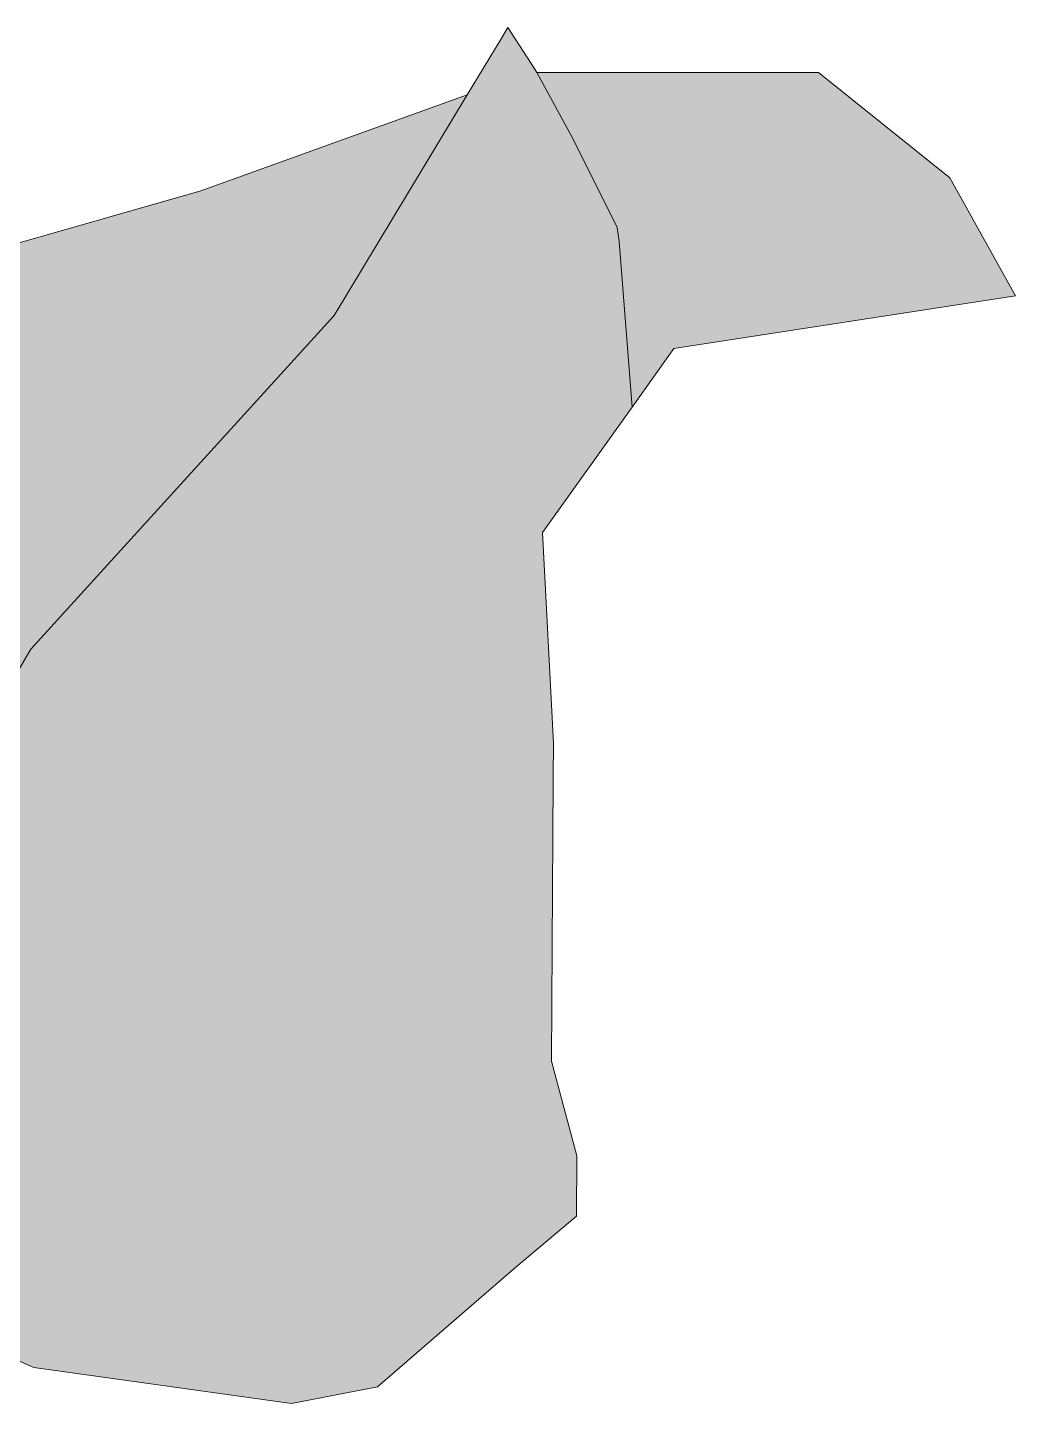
# Model space of a CAD drawing. Header units: metres. Extents: x 541853 to 549675, y 1832829 to 1845715.
# Drawn here: x 547910 to 548359, y 1837192 to 1837817 of the extents above; entities that cross this region are included whole.
import ezdxf

# ---------------------------------------------------------------- set-up
doc = ezdxf.new("R2010")
doc.units = ezdxf.units.M
doc.header["$MEASUREMENT"] = 0
doc.layers.add('1', color=7, linetype='Continuous', lineweight=0)

msp = doc.modelspace()

# ---------------------------------------------------------------- hatches: boundary and pattern name
at = {"layer": '1', "linetype": 'Continuous', "lineweight": 0}
for points in [[(548029.89, 1837192.395), (547912.89, 1837208.745), (547803.93, 1837256.265), (547749.39, 1837272.225), (547748.85, 1837275.225), (547790.76, 1837329.495), (547911.51, 1837534.92), (548049.27, 1837686.3), (548109.63, 1837786.455), (548125.05, 1837811.985), (548128.11, 1837817.07), (548140.41, 1837798.185), (548141.25, 1837796.61), (548157.69, 1837766.355), (548177.67, 1837726.335), (548178.57, 1837719.975), (548184.48, 1837644.765), (548143.83, 1837587.84), (548148.84, 1837492.185), (548148.75, 1837476.945), (548148.57, 1837449.24), (548148.42, 1837425.825), (548147.94, 1837347.78), (548159.4, 1837304.775), (548159.22, 1837277.46), (548131.74, 1837254.225), (548068.95, 1837199.955)], [(548184.48, 1837644.765), (548178.57, 1837719.975), (548177.67, 1837726.335), (548157.69, 1837766.355), (548141.25, 1837796.61), (548269.08, 1837796.61), (548328.75, 1837748.895), (548358.57, 1837695.21), (548203.47, 1837671.345)], [(547748.85, 1837275.225), (547730.52, 1837377.72), (547746.24, 1837393.215), (547762.11, 1837432.155), (547762.29, 1837463.37), (547782.15, 1837521.795), (547809.72, 1837560.66), (547810.32, 1837654.305), (547869.39, 1837685.355), (547871.61, 1837684.92), (547881.03, 1837683.54), (547905.21, 1837719.06), (547988.73, 1837742.925), (548109.63, 1837786.455), (548049.27, 1837686.3), (547911.51, 1837534.92), (547790.76, 1837329.495)]]:
    msp.add_hatch(color=252, dxfattribs=at).paths.add_polyline_path(points)

# ---------------------------------------------------------------- linework, layer by layer
at = {"layer": '1', "color": 7, "linetype": 'Continuous', "lineweight": 0, "flags": 128}
msp.add_lwpolyline([(547790.76, 1837329.495), (547911.51, 1837534.92), (548049.27, 1837686.3), (548109.63, 1837786.455), (548125.05, 1837811.985), (548128.11, 1837817.07), (548140.41, 1837798.185), (548141.25, 1837796.61), (548157.69, 1837766.355), (548177.67, 1837726.335), (548178.57, 1837719.975), (548184.48, 1837644.765), (548143.83, 1837587.84), (548148.84, 1837492.185), (548148.75, 1837476.945), (548148.57, 1837449.24), (548148.42, 1837425.825), (548147.94, 1837347.78), (548159.4, 1837304.775), (548159.22, 1837277.46), (548131.74, 1837254.225), (548068.95, 1837199.955), (548029.89, 1837192.395), (547912.89, 1837208.745), (547803.93, 1837256.265)], dxfattribs=at)
for points in [[(548184.48, 1837644.765), (548178.57, 1837719.975), (548177.67, 1837726.335), (548157.69, 1837766.355), (548141.25, 1837796.61), (548269.08, 1837796.61), (548328.75, 1837748.895), (548358.57, 1837695.21), (548203.47, 1837671.345), (548184.48, 1837644.765)], [(548109.63, 1837786.455), (548049.27, 1837686.3), (547911.51, 1837534.92), (547790.76, 1837329.495), (547748.85, 1837275.225), (547730.52, 1837377.72), (547746.24, 1837393.215), (547762.11, 1837432.155), (547762.29, 1837463.37), (547782.15, 1837521.795), (547809.72, 1837560.66), (547810.32, 1837654.305), (547869.39, 1837685.355), (547871.61, 1837684.92), (547881.03, 1837683.54), (547905.21, 1837719.06), (547988.73, 1837742.925), (548109.63, 1837786.455)]]:
    msp.add_lwpolyline(points, close=True, dxfattribs=at)

doc.saveas('drawing.dxf')
